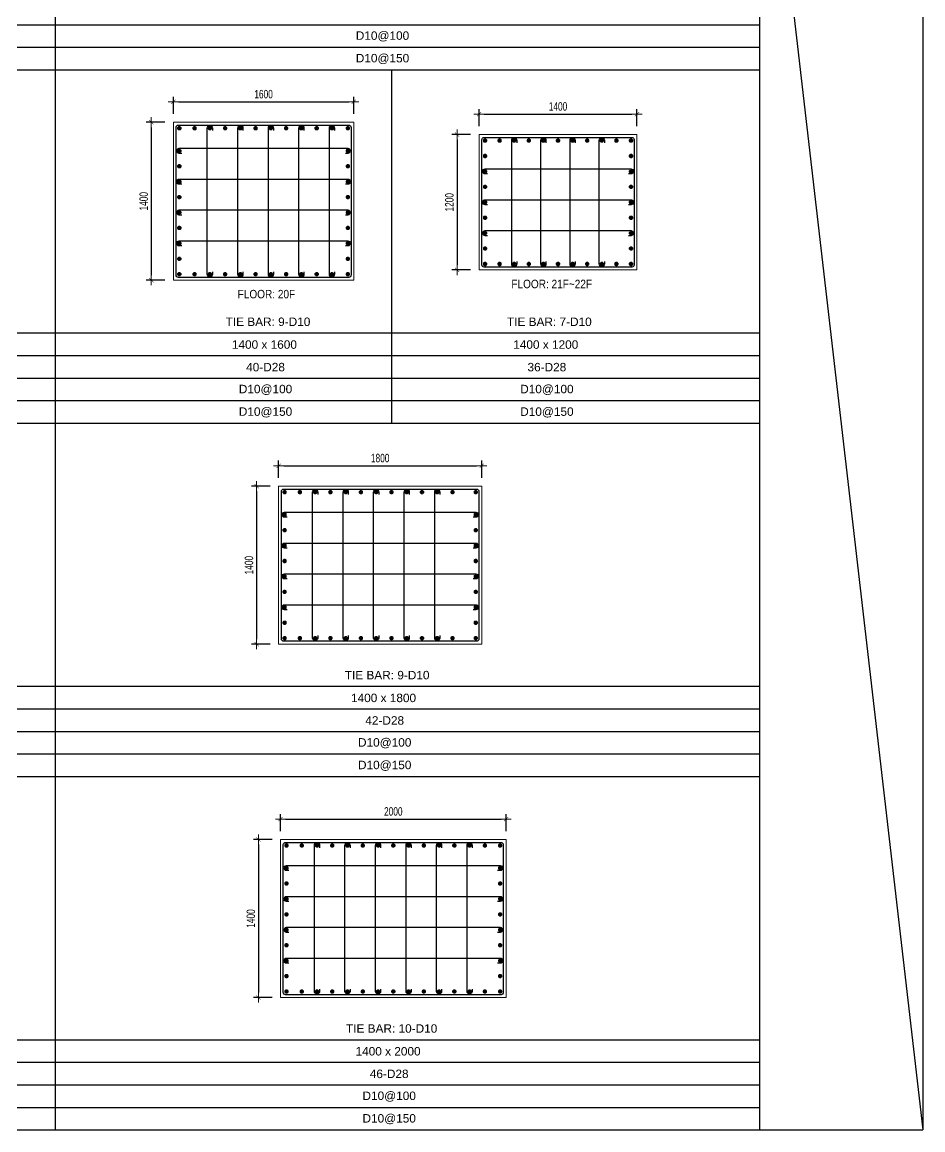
# Model space of a CAD drawing. Header units: millimetres. Extents: x 415878 to 795945, y 85573 to 378758.
# Drawn here: x 593966 to 601951, y 146763 to 156583 of the extents above; entities that cross this region are included whole.
import ezdxf
from ezdxf.enums import TextEntityAlignment as Align

# ---------------------------------------------------------------- set-up
doc = ezdxf.new("R2010")
doc.units = ezdxf.units.MM
doc.layers.get('Defpoints').update_dxf_attribs({"color": 151, "lineweight": 9})
doc.layers.add('2', color=2, linetype='Continuous')
doc.layers.add('TIT1', color=3, linetype='Continuous')
for name, color, linetype, lineweight in [('NDC_S_CONTINUOUS', 3, 'Continuous', 20), ('NDC_S_DIM', 1, 'Continuous', 15), ('NDC_S_REBAR', 4, 'Continuous', 35)]:
    doc.layers.add(name, color=color, linetype=linetype, lineweight=lineweight)
doc.styles.add('NDC_ARIAL', font='arial.ttf', dxfattribs={"width": 0.85})
doc.styles.add('NDC_DIM', font='', dxfattribs={"width": 0.75})
doc.styles.get('NDC_DIM').set_extended_font_data('Dotum')
doc.dimstyles.new('NDC_dim_30', dxfattribs={"dimscale": 30, "dimtxt": 2.5, "dimasz": 1.5, "dimexe": 1.5, "dimexo": 2.5, "dimgap": 1, "dimtad": 1, "dimdec": 0, "dimzin": 0, "dimdsep": 46, "dimtxsty": 'NDC_DIM', "dimblk": 'DIMMARK', "dimcen": 0.09, "dimdle": 1.2, "dimclrd": 1, "dimclre": 1, "dimclrt": 3, "dimadec": 0, "dimazin": 0, "dimtfac": 1, "dimtdec": 0, "dimtix": 1, "dimtofl": 0, "dimtmove": 0, "dimatfit": 3, "dimfxl": 8, "dimfxlon": 1, "dimtolj": 1, "dimtzin": 0, "dimarcsym": 0})

# ---------------------------------------------------------------- blocks, each defined once
blk = doc.blocks.new('DIMMARK')
at = {"layer": 'NDC_S_DIM', "color": 1}
blk.add_line((-1.5, 0), (1, 0), dxfattribs=at)
at = {"layer": 'NDC_S_DIM', "color": 2, "const_width": 0.1}
blk.add_lwpolyline([(-0.42, -0.42), (0.42, 0.42)], dxfattribs=at)
blk = doc.blocks.new('*D1197')
at = {"layer": 'Defpoints', "color": 0, "ltscale": 40, "transparency": 16777216}
for p in [(598256.7, 149517.5), (596256.7, 149336), (598256.7, 149336)]:
    blk.add_point(p, dxfattribs=at)
at = {"layer": 'NDC_S_DIM', "color": 1, "lineweight": -2, "ltscale": 40, "transparency": 16777216}
for p, q in [((596256.7, 149411), (596256.7, 149562.5)), ((598256.7, 149411), (598256.7, 149562.5)), ((596301.7, 149517.5), (598211.7, 149517.5))]:
    blk.add_line(p, q, dxfattribs=at)
at = {"layer": 'NDC_S_DIM', "color": 1, "lineweight": -2, "ltscale": 40, "transparency": 16777216, "xscale": 45, "yscale": 45, "zscale": 45, "rotation": 180}
blk.add_blockref('DIMMARK', (596256.7, 149517.5), dxfattribs=at)
at = {"layer": 'NDC_S_DIM', "color": 1, "lineweight": -2, "ltscale": 40, "transparency": 16777216, "xscale": 45, "yscale": 45, "zscale": 45}
blk.add_blockref('DIMMARK', (598256.7, 149517.5), dxfattribs=at)
at = {"layer": 'NDC_S_DIM', "color": 3, "ltscale": 40, "transparency": 16777216, "insert": (597256.7, 149585.1), "char_height": 75, "attachment_point": 5, "style": 'NDC_DIM'}
blk.add_mtext('\\A1;2000', dxfattribs=at)
blk = doc.blocks.new('*D1198')
at = {"layer": 'Defpoints', "color": 0, "ltscale": 40, "transparency": 16777216}
for p in [(596256.7, 149336), (596061.3, 147936), (596256.7, 147936)]:
    blk.add_point(p, dxfattribs=at)
at = {"layer": 'NDC_S_DIM', "color": 1, "lineweight": -2, "ltscale": 40, "transparency": 16777216}
for p, q in [((596181.7, 149336), (596016.3, 149336)), ((596061.3, 149291), (596061.3, 147981)), ((596181.7, 147936), (596016.3, 147936))]:
    blk.add_line(p, q, dxfattribs=at)
at = {"layer": 'NDC_S_DIM', "color": 1, "lineweight": -2, "ltscale": 40, "transparency": 16777216, "xscale": 45, "yscale": 45, "zscale": 45}
for p, rotation in [((596061.3, 149336), 90), ((596061.3, 147936), 270)]:
    blk.add_blockref('DIMMARK', p, dxfattribs=dict(at, rotation=rotation))
at = {"layer": 'NDC_S_DIM', "color": 3, "ltscale": 40, "transparency": 16777216, "insert": (595993.8, 148636), "char_height": 75, "attachment_point": 5, "rotation": 90, "style": 'NDC_DIM'}
blk.add_mtext('\\A1;1400', dxfattribs=at)
blk = doc.blocks.new('kata_block_THEP')
at = {"layer": 'NDC_S_REBAR', "color": 0}
for p, q in [((-0.5, 0), (0.5, 0)), ((-0.35, 0.35), (0.35, -0.35)), ((0.35, 0.35), (-0.35, -0.35)), ((0, 0.5), (0, -0.5))]:
    blk.add_line(p, q, dxfattribs=at)
at = {"layer": 'NDC_S_REBAR', "color": 0, "const_width": 0.0833}
blk.add_lwpolyline([(-0.5, 0, 1), (0.5, 0, 1), (-0.5, 0, 1)], format="xyb", dxfattribs=at)
blk = doc.blocks.new('*D1199')
at = {"layer": 'Defpoints', "color": 0, "ltscale": 40, "transparency": 16777216}
for p in [(598040.3, 152650.2), (596240.3, 152468.7), (598040.3, 152468.7)]:
    blk.add_point(p, dxfattribs=at)
at = {"layer": 'NDC_S_DIM', "color": 1, "lineweight": -2, "ltscale": 40, "transparency": 16777216}
for p, q in [((596240.3, 152543.7), (596240.3, 152695.2)), ((596285.3, 152650.2), (597995.3, 152650.2)), ((598040.3, 152543.7), (598040.3, 152695.2))]:
    blk.add_line(p, q, dxfattribs=at)
at = {"layer": 'NDC_S_DIM', "color": 1, "lineweight": -2, "ltscale": 40, "transparency": 16777216, "xscale": 45, "yscale": 45, "zscale": 45, "rotation": 180}
blk.add_blockref('DIMMARK', (596240.3, 152650.2), dxfattribs=at)
at = {"layer": 'NDC_S_DIM', "color": 1, "lineweight": -2, "ltscale": 40, "transparency": 16777216, "xscale": 45, "yscale": 45, "zscale": 45}
blk.add_blockref('DIMMARK', (598040.3, 152650.2), dxfattribs=at)
at = {"layer": 'NDC_S_DIM', "color": 3, "ltscale": 40, "transparency": 16777216, "insert": (597140.3, 152717.8), "char_height": 75, "attachment_point": 5, "style": 'NDC_DIM'}
blk.add_mtext('\\A1;1800', dxfattribs=at)
blk = doc.blocks.new('*D1200')
at = {"layer": 'Defpoints', "color": 0, "ltscale": 40, "transparency": 16777216}
for p in [(596240.3, 152468.7), (596045, 151068.7), (596240.3, 151068.7)]:
    blk.add_point(p, dxfattribs=at)
at = {"layer": 'NDC_S_DIM', "color": 1, "lineweight": -2, "ltscale": 40, "transparency": 16777216}
for p, q in [((596165.3, 152468.7), (596000, 152468.7)), ((596045, 152423.7), (596045, 151113.7)), ((596165.3, 151068.7), (596000, 151068.7))]:
    blk.add_line(p, q, dxfattribs=at)
at = {"layer": 'NDC_S_DIM', "color": 1, "lineweight": -2, "ltscale": 40, "transparency": 16777216, "xscale": 45, "yscale": 45, "zscale": 45}
for p, rotation in [((596045, 152468.7), 90), ((596045, 151068.7), 270)]:
    blk.add_blockref('DIMMARK', p, dxfattribs=dict(at, rotation=rotation))
at = {"layer": 'NDC_S_DIM', "color": 3, "ltscale": 40, "transparency": 16777216, "insert": (595977.4, 151768.7), "char_height": 75, "attachment_point": 5, "rotation": 90, "style": 'NDC_DIM'}
blk.add_mtext('\\A1;1400', dxfattribs=at)
blk = doc.blocks.new('*D1191')
at = {"layer": 'Defpoints', "color": 0, "ltscale": 40, "transparency": 16777216}
for p in [(596906.7, 155876.6), (595306.7, 155695), (596906.7, 155695)]:
    blk.add_point(p, dxfattribs=at)
at = {"layer": 'NDC_S_DIM', "color": 1, "lineweight": -2, "ltscale": 40, "transparency": 16777216}
for p, q in [((595306.7, 155770), (595306.7, 155921.6)), ((595351.7, 155876.6), (596861.7, 155876.6)), ((596906.7, 155770), (596906.7, 155921.6))]:
    blk.add_line(p, q, dxfattribs=at)
at = {"layer": 'NDC_S_DIM', "color": 1, "lineweight": -2, "ltscale": 40, "transparency": 16777216, "xscale": 45, "yscale": 45, "zscale": 45, "rotation": 180}
blk.add_blockref('DIMMARK', (595306.7, 155876.6), dxfattribs=at)
at = {"layer": 'NDC_S_DIM', "color": 1, "lineweight": -2, "ltscale": 40, "transparency": 16777216, "xscale": 45, "yscale": 45, "zscale": 45}
blk.add_blockref('DIMMARK', (596906.7, 155876.6), dxfattribs=at)
at = {"layer": 'NDC_S_DIM', "color": 3, "ltscale": 40, "transparency": 16777216, "insert": (596106.7, 155944.1), "char_height": 75, "attachment_point": 5, "style": 'NDC_DIM'}
blk.add_mtext('\\A1;1600', dxfattribs=at)
blk = doc.blocks.new('*D1192')
at = {"layer": 'Defpoints', "color": 0, "ltscale": 40, "transparency": 16777216}
for p in [(595306.7, 155695), (595111.4, 154295), (595306.7, 154295)]:
    blk.add_point(p, dxfattribs=at)
at = {"layer": 'NDC_S_DIM', "color": 1, "lineweight": -2, "ltscale": 40, "transparency": 16777216}
for p, q in [((595231.7, 155695), (595066.4, 155695)), ((595111.4, 155650), (595111.4, 154340)), ((595231.7, 154295), (595066.4, 154295))]:
    blk.add_line(p, q, dxfattribs=at)
at = {"layer": 'NDC_S_DIM', "color": 1, "lineweight": -2, "ltscale": 40, "transparency": 16777216, "xscale": 45, "yscale": 45, "zscale": 45}
for p, rotation in [((595111.4, 155695), 90), ((595111.4, 154295), 270)]:
    blk.add_blockref('DIMMARK', p, dxfattribs=dict(at, rotation=rotation))
at = {"layer": 'NDC_S_DIM', "color": 3, "ltscale": 40, "transparency": 16777216, "insert": (595043.8, 154995), "char_height": 75, "attachment_point": 5, "rotation": 90, "style": 'NDC_DIM'}
blk.add_mtext('\\A1;1400', dxfattribs=at)
blk = doc.blocks.new('*D1189')
at = {"layer": 'Defpoints', "color": 0, "ltscale": 40, "transparency": 16777216}
for p in [(599416.8, 155767.3), (598016.8, 155585.7), (599416.8, 155585.7)]:
    blk.add_point(p, dxfattribs=at)
at = {"layer": 'NDC_S_DIM', "color": 1, "lineweight": -2, "ltscale": 40, "transparency": 16777216}
for p, q in [((598016.8, 155660.7), (598016.8, 155812.3)), ((598061.8, 155767.3), (599371.8, 155767.3)), ((599416.8, 155660.7), (599416.8, 155812.3))]:
    blk.add_line(p, q, dxfattribs=at)
at = {"layer": 'NDC_S_DIM', "color": 1, "lineweight": -2, "ltscale": 40, "transparency": 16777216, "xscale": 45, "yscale": 45, "zscale": 45, "rotation": 180}
blk.add_blockref('DIMMARK', (598016.8, 155767.3), dxfattribs=at)
at = {"layer": 'NDC_S_DIM', "color": 1, "lineweight": -2, "ltscale": 40, "transparency": 16777216, "xscale": 45, "yscale": 45, "zscale": 45}
blk.add_blockref('DIMMARK', (599416.8, 155767.3), dxfattribs=at)
at = {"layer": 'NDC_S_DIM', "color": 3, "ltscale": 40, "transparency": 16777216, "insert": (598716.8, 155834.9), "char_height": 75, "attachment_point": 5, "style": 'NDC_DIM'}
blk.add_mtext('\\A1;1400', dxfattribs=at)
blk = doc.blocks.new('*D1190')
at = {"layer": 'Defpoints', "color": 0, "ltscale": 40, "transparency": 16777216}
for p in [(598016.8, 155585.7), (597821.4, 154385.7), (598016.8, 154385.7)]:
    blk.add_point(p, dxfattribs=at)
at = {"layer": 'NDC_S_DIM', "color": 1, "lineweight": -2, "ltscale": 40, "transparency": 16777216}
for p, q in [((597941.8, 155585.7), (597776.4, 155585.7)), ((597821.4, 155540.7), (597821.4, 154430.7)), ((597941.8, 154385.7), (597776.4, 154385.7))]:
    blk.add_line(p, q, dxfattribs=at)
at = {"layer": 'NDC_S_DIM', "color": 1, "lineweight": -2, "ltscale": 40, "transparency": 16777216, "xscale": 45, "yscale": 45, "zscale": 45}
for p, rotation in [((597821.4, 155585.7), 90), ((597821.4, 154385.7), 270)]:
    blk.add_blockref('DIMMARK', p, dxfattribs=dict(at, rotation=rotation))
at = {"layer": 'NDC_S_DIM', "color": 3, "ltscale": 40, "transparency": 16777216, "insert": (597753.9, 154985.7), "char_height": 75, "attachment_point": 5, "rotation": 90, "style": 'NDC_DIM'}
blk.add_mtext('\\A1;1200', dxfattribs=at)

msp = doc.modelspace()

# ---------------------------------------------------------------- linework, layer by layer
at = {"layer": '2', "lineweight": -2, "ltscale": 1000}
for points in [[(596881.7, 155650), (596881.7, 154340, -0.414214), (596861.7, 154320), (595351.7, 154320, -0.414214), (595331.7, 154340), (595331.7, 155650, -0.414214), (595351.7, 155670), (596861.7, 155670, -0.414214)], [(599391.8, 155540.7), (599391.8, 154430.7, -0.414214), (599371.8, 154410.7), (598061.8, 154410.7, -0.414214), (598041.8, 154430.7), (598041.8, 155540.7, -0.414214), (598061.8, 155560.7), (599371.8, 155560.7, -0.414214)], [(598015.3, 152423.7), (598015.3, 151113.7, -0.414214), (597995.3, 151093.7), (596285.3, 151093.7, -0.414214), (596265.3, 151113.7), (596265.3, 152423.7, -0.414214), (596285.3, 152443.7), (597995.3, 152443.7, -0.414214)], [(598231.7, 149291), (598231.7, 147981, -0.414214), (598211.7, 147961), (596301.7, 147961, -0.414214), (596281.7, 147981), (596281.7, 149291, -0.414214), (596301.7, 149311), (598211.7, 149311, -0.414214)]]:
    msp.add_lwpolyline(points, format="xyb", close=True, dxfattribs=at)
at = {"layer": '2'}
for points in [[(595652.8, 154370.1), (595652.8, 154348, -1), (595607.8, 154348), (595607.8, 155643.5, -1), (595652.8, 155643.5), (595652.8, 155621.3)], [(595923.4, 154370.1), (595923.4, 154348, -1), (595878.4, 154348), (595878.4, 155643.5, -1), (595923.4, 155643.5), (595923.4, 155621.3)], [(596194, 154370.1), (596194, 154348, -1), (596148.9, 154348), (596148.9, 155643.5, -1), (596194, 155643.5), (596194, 155621.3)], [(596464.5, 154370.1), (596464.5, 154348, -1), (596419.5, 154348), (596419.5, 155643.5, -1), (596464.5, 155643.5), (596464.5, 155621.3)], [(596735.1, 154370.1), (596735.1, 154348, -1), (596690.1, 154348), (596690.1, 155643.5, -1), (596735.1, 155643.5), (596735.1, 155621.3)], [(598351.1, 154460.9), (598351.1, 154438.7, -1), (598306.1, 154438.7), (598306.1, 155534.2, -1), (598351.1, 155534.2), (598351.1, 155512.1)], [(598609.9, 154460.9), (598609.9, 154438.7, -1), (598564.9, 154438.7), (598564.9, 155534.2, -1), (598609.9, 155534.2), (598609.9, 155512.1)], [(598868.7, 154460.9), (598868.7, 154438.7, -1), (598823.7, 154438.7), (598823.7, 155534.2, -1), (598868.7, 155534.2), (598868.7, 155512.1)], [(599127.5, 154460.9), (599127.5, 154438.7, -1), (599082.5, 154438.7), (599082.5, 155534.2, -1), (599127.5, 155534.2), (599127.5, 155512.1)], [(595381.9, 155419.5), (595359.7, 155419.5, -1), (595359.7, 155464.5), (596853.7, 155464.5, -1), (596853.7, 155419.5), (596831.6, 155419.5)], [(598091.9, 155236.7), (598069.8, 155236.7, -1), (598069.8, 155281.8), (599363.8, 155281.8, -1), (599363.8, 155236.7), (599341.7, 155236.7)], [(595381.9, 155146), (595359.7, 155146, -1), (595359.7, 155191), (596853.7, 155191, -1), (596853.7, 155146), (596831.6, 155146)], [(598091.9, 154963.2), (598069.8, 154963.2, -1), (598069.8, 155008.3), (599363.8, 155008.3, -1), (599363.8, 154963.2), (599341.7, 154963.2)], [(595381.9, 154872.5), (595359.7, 154872.5, -1), (595359.7, 154917.5), (596853.7, 154917.5, -1), (596853.7, 154872.5), (596831.6, 154872.5)], [(598091.9, 154689.7), (598069.8, 154689.7, -1), (598069.8, 154734.8), (599363.8, 154734.8, -1), (599363.8, 154689.7), (599341.7, 154689.7)], [(595381.9, 154599), (595359.7, 154599, -1), (595359.7, 154644), (596853.7, 154644, -1), (596853.7, 154599), (596831.6, 154599)], [(596586.4, 151143.8), (596586.4, 151121.7, -1), (596541.4, 151121.7), (596541.4, 152417.1, -1), (596586.4, 152417.1), (596586.4, 152395)], [(596857, 151143.8), (596857, 151121.7, -1), (596811.9, 151121.7), (596811.9, 152417.1, -1), (596857, 152417.1), (596857, 152395)], [(597127.5, 151143.8), (597127.5, 151121.7, -1), (597082.5, 151121.7), (597082.5, 152417.1, -1), (597127.5, 152417.1), (597127.5, 152395)], [(597398.1, 151143.8), (597398.1, 151121.7, -1), (597353.1, 151121.7), (597353.1, 152417.1, -1), (597398.1, 152417.1), (597398.1, 152395)], [(597668.7, 151143.8), (597668.7, 151121.7, -1), (597623.7, 151121.7), (597623.7, 152417.1, -1), (597668.7, 152417.1), (597668.7, 152395)], [(596315.5, 152193.1), (596293.3, 152193.1, -1), (596293.3, 152238.2), (597987.3, 152238.2, -1), (597987.3, 152193.1), (597965.2, 152193.1)], [(596315.5, 151919.6), (596293.3, 151919.6, -1), (596293.3, 151964.7), (597987.3, 151964.7, -1), (597987.3, 151919.6), (597965.2, 151919.6)], [(596315.5, 151646.1), (596293.3, 151646.1, -1), (596293.3, 151691.2), (597987.3, 151691.2, -1), (597987.3, 151646.1), (597965.2, 151646.1)], [(596315.5, 151372.6), (596293.3, 151372.6, -1), (596293.3, 151417.7), (597987.3, 151417.7, -1), (597987.3, 151372.6), (597965.2, 151372.6)], [(596602.8, 148011.1), (596602.8, 147989, -1), (596557.7, 147989), (596557.7, 149284.4, -1), (596602.8, 149284.4), (596602.8, 149262.3)], [(596873.3, 148011.1), (596873.3, 147989, -1), (596828.3, 147989), (596828.3, 149284.4, -1), (596873.3, 149284.4), (596873.3, 149262.3)], [(597143.9, 148011.1), (597143.9, 147989, -1), (597098.9, 147989), (597098.9, 149284.4, -1), (597143.9, 149284.4), (597143.9, 149262.3)], [(597414.5, 148011.1), (597414.5, 147989, -1), (597369.5, 147989), (597369.5, 149284.4, -1), (597414.5, 149284.4), (597414.5, 149262.3)], [(597685.1, 148011.1), (597685.1, 147989, -1), (597640, 147989), (597640, 149284.4, -1), (597685.1, 149284.4), (597685.1, 149262.3)], [(597955.6, 148011.1), (597955.6, 147989, -1), (597910.6, 147989), (597910.6, 149284.4, -1), (597955.6, 149284.4), (597955.6, 149262.3)], [(596331.8, 149060.4), (596309.7, 149060.4, -1), (596309.7, 149105.5), (598203.7, 149105.5, -1), (598203.7, 149060.4), (598181.5, 149060.4)], [(596331.8, 148786.9), (596309.7, 148786.9, -1), (596309.7, 148832), (598203.7, 148832, -1), (598203.7, 148786.9), (598181.5, 148786.9)], [(596331.8, 148513.4), (596309.7, 148513.4, -1), (596309.7, 148558.5), (598203.7, 148558.5, -1), (598203.7, 148513.4), (598181.5, 148513.4)], [(596331.8, 148239.9), (596309.7, 148239.9, -1), (596309.7, 148285), (598203.7, 148285, -1), (598203.7, 148239.9), (598181.5, 148239.9)]]:
    msp.add_lwpolyline(points, format="xyb", dxfattribs=at)
at = {"layer": 'NDC_S_CONTINUOUS', "ltscale": 70}
for points in [[(596906.7, 155695), (596906.7, 154295), (595306.7, 154295), (595306.7, 155695), (596906.7, 155695)], [(599416.8, 155585.7), (599416.8, 154385.7), (598016.8, 154385.7), (598016.8, 155585.7), (599416.8, 155585.7)], [(598040.3, 152468.7), (598040.3, 151068.7), (596240.3, 151068.7), (596240.3, 152468.7), (598040.3, 152468.7)], [(598256.7, 149336), (598256.7, 147936), (596256.7, 147936), (596256.7, 149336), (598256.7, 149336)]]:
    msp.add_lwpolyline(points, dxfattribs=at)
at = {"layer": 'TIT1'}
for p, q in [((594261.3, 146762.7), (594261.3, 162662.7)), ((600502.2, 162662.7), (600502.2, 146762.7)), ((601950.9, 162662.7), (601950.9, 146762.7)), ((601950.9, 162642.7), (601950.9, 146762.7)), ((600502.2, 156157.3), (585982, 156157.3)), ((601950.9, 156157.3), (601950.9, 156157.3)), ((600502.2, 153024.6), (585982, 153024.6)), ((601950.9, 153024.6), (601950.9, 153024.6)), ((600502.2, 149891.9), (585982, 149891.9)), ((601950.9, 149891.9), (601950.9, 149891.9)), ((585982, 146762.7), (601950.9, 146762.7))]:
    msp.add_line(p, q, dxfattribs=at)
at = {"layer": 'TIT1', "color": 8}
for p, q in [((600502.2, 159290), (601950.9, 146762.7)), ((600502.2, 156557.3), (586609.9, 156557.3)), ((601950.9, 156557.3), (601950.9, 156557.3)), ((600502.2, 156357.3), (587039.1, 156357.3)), ((601950.9, 156357.3), (601950.9, 156357.3)), ((597242.6, 153024.6), (597242.6, 156157.3)), ((600502.2, 153824.6), (586609.9, 153824.6)), ((601950.9, 153824.6), (601950.9, 153824.6)), ((600502.2, 153624.6), (586609.9, 153624.6)), ((601950.9, 153624.6), (601950.9, 153624.6)), ((600502.2, 153424.6), (586609.9, 153424.6)), ((601950.9, 153424.6), (601950.9, 153424.6)), ((600502.2, 153224.6), (587039.1, 153224.6)), ((601950.9, 153224.6), (601950.9, 153224.6)), ((600502.2, 150691.9), (586609.9, 150691.9)), ((601950.9, 150691.9), (601950.9, 150691.9)), ((600502.2, 150491.9), (586609.9, 150491.9)), ((601950.9, 150491.9), (601950.9, 150491.9)), ((600502.2, 150291.9), (586609.9, 150291.9)), ((601950.9, 150291.9), (601950.9, 150291.9)), ((600502.2, 150091.9), (587039.1, 150091.9)), ((601950.9, 150091.9), (601950.9, 150091.9)), ((600502.2, 147559.2), (586609.9, 147559.2)), ((601950.9, 147559.2), (601950.9, 147559.2)), ((600502.2, 147359.2), (586609.9, 147359.2)), ((601950.9, 147359.2), (601950.9, 147359.2)), ((600502.2, 147159.2), (586609.9, 147159.2)), ((601950.9, 147159.2), (601950.9, 147159.2)), ((600502.2, 146959.2), (587039.1, 146959.2)), ((601950.9, 146959.2), (601950.9, 146959.2))]:
    msp.add_line(p, q, dxfattribs=at)

# ---------------------------------------------------------------- block references
at = {"layer": '2', "yscale": 36, "zscale": 36}
for p, xscale, rotation in [((595359.7, 155642), -36, 90), ((595495, 155642), -36, 90), ((595630.3, 155642), -36, 90), ((595765.6, 155642), -36, 90), ((595900.9, 155642), -36, 90), ((596036.2, 155642), -36, 90), ((596171.4, 155642), -36, 90), ((596306.7, 155642), -36, 90), ((596442, 155642), -36, 90), ((596577.3, 155642), -36, 90), ((596712.6, 155642), -36, 90), ((596853.7, 155642), 36, 270), ((598069.8, 155532.7), -36, 90), ((598199.2, 155532.7), -36, 90), ((598328.6, 155532.7), -36, 90), ((598458, 155532.7), -36, 90), ((598587.4, 155532.7), -36, 90), ((598716.8, 155532.7), -36, 90), ((598846.2, 155532.7), -36, 90), ((598975.6, 155532.7), -36, 90), ((599105, 155532.7), -36, 90), ((599234.4, 155532.7), -36, 90), ((599363.8, 155532.7), 36, 270), ((595359.7, 155442), -36, 90), ((596853.7, 155442), 36, 270), ((598069.8, 155396), -36, 90), ((599363.8, 155396), 36, 270), ((595359.7, 155305.2), -36, 90), ((596853.7, 155305.2), 36, 270), ((598069.8, 155259.2), -36, 90), ((599363.8, 155259.2), 36, 270), ((595359.7, 155168.5), -36, 90), ((596853.7, 155168.5), 36, 270), ((598069.8, 155122.5), -36, 90), ((599363.8, 155122.5), 36, 270), ((595359.7, 155031.7), -36, 90), ((596853.7, 155031.7), 36, 270), ((598069.8, 154985.7), -36, 90), ((599363.8, 154985.7), 36, 270), ((595359.7, 154895), -36, 90), ((596853.7, 154895), 36, 270), ((598069.8, 154849), -36, 90), ((599363.8, 154849), 36, 270), ((595359.7, 154758.2), -36, 90), ((596853.7, 154758.2), 36, 270), ((598069.8, 154712.2), -36, 90), ((599363.8, 154712.2), 36, 270), ((595359.7, 154621.5), -36, 90), ((596853.7, 154621.5), 36, 270), ((598069.8, 154575.5), -36, 90), ((599363.8, 154575.5), 36, 270), ((595359.7, 154484.7), -36, 90), ((596853.7, 154484.7), 36, 270), ((598069.8, 154438.7), 36, 90), ((598199.2, 154438.7), 36, 90), ((598328.6, 154438.7), 36, 90), ((598458, 154438.7), 36, 90), ((598587.4, 154438.7), 36, 90), ((598716.8, 154438.7), 36, 90), ((598846.2, 154438.7), 36, 90), ((598975.6, 154438.7), 36, 90), ((599105, 154438.7), 36, 90), ((599234.4, 154438.7), 36, 90), ((599363.8, 154438.7), -36, 270), ((595359.7, 154348), 36, 90), ((595495, 154348), 36, 90), ((595630.3, 154348), 36, 90), ((595765.6, 154348), 36, 90), ((595900.9, 154348), 36, 90), ((596036.2, 154348), 36, 90), ((596171.4, 154348), 36, 90), ((596306.7, 154348), 36, 90), ((596442, 154348), 36, 90), ((596577.3, 154348), 36, 90), ((596712.6, 154348), 36, 90), ((596853.7, 154348), -36, 270), ((596293.3, 152415.7), -36, 90), ((596428.6, 152415.7), -36, 90), ((596563.9, 152415.7), -36, 90), ((596699.2, 152415.7), -36, 90), ((596834.5, 152415.7), -36, 90), ((596969.7, 152415.7), -36, 90), ((597105, 152415.7), -36, 90), ((597240.3, 152415.7), -36, 90), ((597375.6, 152415.7), -36, 90), ((597510.9, 152415.7), -36, 90), ((597646.2, 152415.7), -36, 90), ((597781.5, 152415.7), -36, 90), ((597987.3, 152415.7), 36, 270), ((596293.3, 152215.7), -36, 90), ((597987.3, 152215.7), 36, 270), ((596293.3, 152078.9), -36, 90), ((597987.3, 152078.9), 36, 270), ((596293.3, 151942.2), -36, 90), ((597987.3, 151942.2), 36, 270), ((596293.3, 151805.4), -36, 90), ((597987.3, 151805.4), 36, 270), ((596293.3, 151668.7), -36, 90), ((597987.3, 151668.7), 36, 270), ((596293.3, 151531.9), -36, 90), ((597987.3, 151531.9), 36, 270), ((596293.3, 151395.2), -36, 90), ((597987.3, 151395.2), 36, 270), ((596293.3, 151258.4), -36, 90), ((597987.3, 151258.4), 36, 270), ((596293.3, 151121.7), 36, 90), ((596428.6, 151121.7), 36, 90), ((596563.9, 151121.7), 36, 90), ((596699.2, 151121.7), 36, 90), ((596834.5, 151121.7), 36, 90), ((596969.7, 151121.7), 36, 90), ((597105, 151121.7), 36, 90), ((597240.3, 151121.7), 36, 90), ((597375.6, 151121.7), 36, 90), ((597510.9, 151121.7), 36, 90), ((597646.2, 151121.7), 36, 90), ((597781.5, 151121.7), 36, 90), ((597987.3, 151121.7), -36, 270), ((596309.7, 149283), -36, 90), ((596445, 149283), -36, 90), ((596580.3, 149283), -36, 90), ((596715.5, 149283), -36, 90), ((596850.8, 149283), -36, 90), ((596986.1, 149283), -36, 90), ((597121.4, 149283), -36, 90), ((597256.7, 149283), -36, 90), ((597392, 149283), -36, 90), ((597527.3, 149283), -36, 90), ((597662.5, 149283), -36, 90), ((597797.8, 149283), -36, 90), ((597933.1, 149283), -36, 90), ((598068.4, 149283), -36, 90), ((598203.7, 149283), 36, 270), ((596309.7, 149083), -36, 90), ((598203.7, 149083), 36, 270), ((596309.7, 148946.2), -36, 90), ((598203.7, 148946.2), 36, 270), ((596309.7, 148809.5), -36, 90), ((598203.7, 148809.5), 36, 270), ((596309.7, 148672.7), -36, 90), ((598203.7, 148672.7), 36, 270), ((596309.7, 148536), -36, 90), ((598203.7, 148536), 36, 270), ((596309.7, 148399.2), -36, 90), ((598203.7, 148399.2), 36, 270), ((596309.7, 148262.5), -36, 90), ((598203.7, 148262.5), 36, 270), ((596309.7, 148125.7), -36, 90), ((598203.7, 148125.7), 36, 270), ((596309.7, 147989), 36, 90), ((596445, 147989), 36, 90), ((596580.3, 147989), 36, 90), ((596715.5, 147989), 36, 90), ((596850.8, 147989), 36, 90), ((596986.1, 147989), 36, 90), ((597121.4, 147989), 36, 90), ((597256.7, 147989), 36, 90), ((597392, 147989), 36, 90), ((597527.3, 147989), 36, 90), ((597662.5, 147989), 36, 90), ((597797.8, 147989), 36, 90), ((597933.1, 147989), 36, 90), ((598068.4, 147989), 36, 90), ((598203.7, 147989), -36, 270)]:
    msp.add_blockref('kata_block_THEP', p, dxfattribs=dict(at, xscale=xscale, rotation=rotation))

# ---------------------------------------------------------------- texts
at = {"layer": 'TIT1', "style": 'NDC_ARIAL'}
for s, p in [('D10@100', (597160.8, 156458)), ('D10@150', (597160.8, 156258)), ('TIE BAR: 9-D10', (596145.7, 153926.6)), ('TIE BAR: 7-D10', (598640, 153926.3)), ('1400 x 1600', (596113.9, 153724.7)), ('1400 x 1200', (598608.2, 153724.4)), ('40-D28', (596123.9, 153524.7)), ('36-D28', (598618.2, 153524.4)), ('D10@100', (596123.9, 153324.7)), ('D10@100', (598618.2, 153324.4)), ('D10@150', (596123.9, 153124.7)), ('D10@150', (598618.2, 153124.4)), ('TIE BAR: 9-D10', (597202, 150793.9)), ('1400 x 1800', (597170.2, 150592)), ('42-D28', (597180.3, 150392)), ('D10@100', (597180.3, 150192)), ('D10@150', (597180.3, 149992)), ('TIE BAR: 10-D10', (597242, 147661.2)), ('1400 x 2000', (597210.2, 147459.3)), ('46-D28', (597220.2, 147259.3)), ('D10@100', (597220.2, 147059.3)), ('D10@150', (597220.2, 146859.3))]:
    msp.add_text(s, height=75, dxfattribs=at).set_placement(p, align=Align.MIDDLE)
at = {"layer": 'TIT1', "style": 'NDC_ARIAL', "width": 0.85}
for s, p in [('FLOOR: 21F~22F', (598660.8, 154261.8)), ('FLOOR: 20F', (596131.8, 154171.7))]:
    msp.add_text(s, height=75, dxfattribs=at).set_placement(p, align=Align.MIDDLE)

# ---------------------------------------------------------------- dimensions: what is measured, and where the dimension line sits
at = {"layer": 'NDC_S_DIM', "ltscale": 40}
for base, p1, p2, picture, middle in [((596906.7, 155876.6), (595306.7, 155695), (596906.7, 155695), '*D1191', (596106.7, 155944.1)), ((599416.8, 155767.3), (598016.8, 155585.7), (599416.8, 155585.7), '*D1189', (598716.8, 155834.9)), ((598040.3, 152650.2), (596240.3, 152468.7), (598040.3, 152468.7), '*D1199', (597140.3, 152717.8)), ((598256.7, 149517.5), (596256.7, 149336), (598256.7, 149336), '*D1197', (597256.7, 149585.1))]:
    dim = msp.add_linear_dim(base=base, p1=p1, p2=p2, dimstyle='NDC_dim_30', dxfattribs=at)
    dim.commit()
    dim.dimension.update_dxf_attribs({"geometry": picture, "text_midpoint": middle})
for base, p1, p2, picture, middle in [((595111.4, 154295), (595306.7, 155695), (595306.7, 154295), '*D1192', (595043.8, 154995)), ((597821.4, 154385.7), (598016.8, 155585.7), (598016.8, 154385.7), '*D1190', (597753.9, 154985.7)), ((596045, 151068.7), (596240.3, 152468.7), (596240.3, 151068.7), '*D1200', (595977.4, 151768.7)), ((596061.3, 147936), (596256.7, 149336), (596256.7, 147936), '*D1198', (595993.8, 148636))]:
    dim = msp.add_linear_dim(base=base, p1=p1, p2=p2, angle=90, dimstyle='NDC_dim_30', dxfattribs=at)
    dim.commit()
    dim.dimension.update_dxf_attribs({"geometry": picture, "text_midpoint": middle})

doc.saveas('drawing.dxf')
